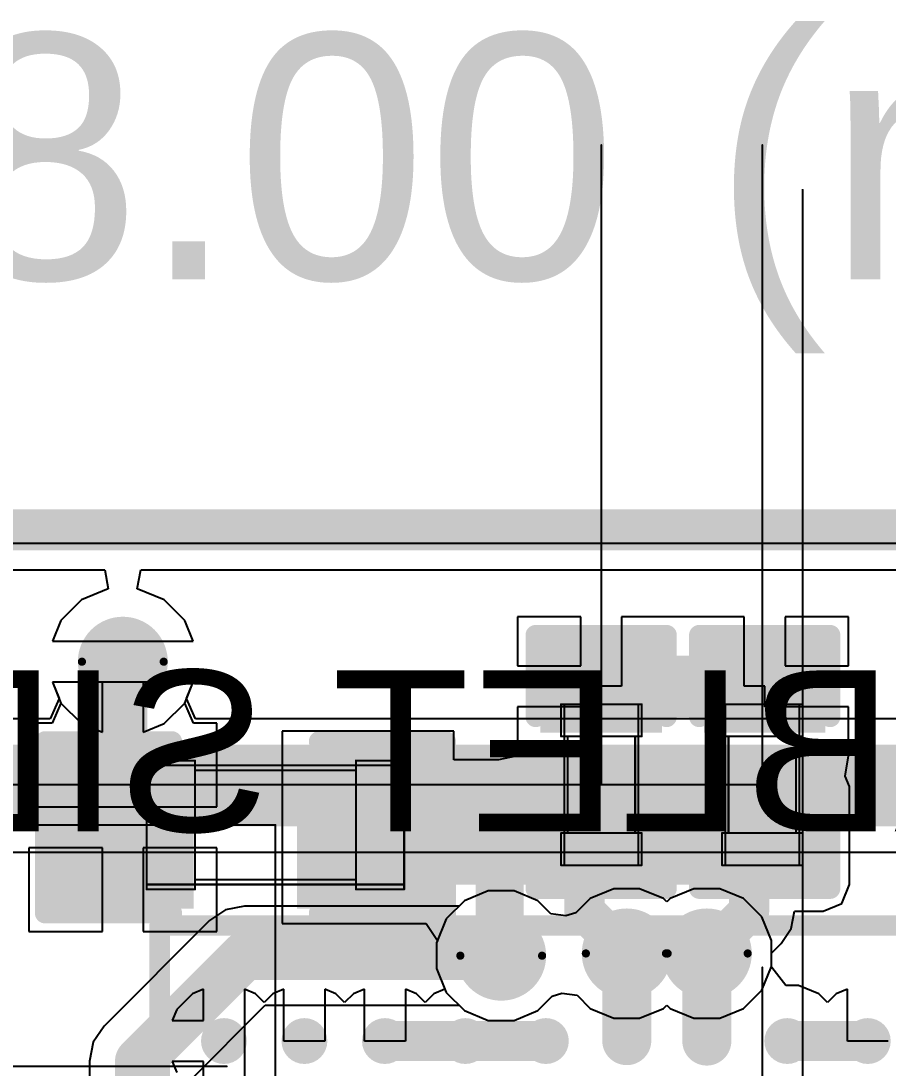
# Model space of a CAD drawing. Header units: inches. Extents: x 0 to 323, y -26 to 38.
# Drawn here: x 14.14 to 19.53, y 8.16 to 14.66 of the extents above; entities that cross this region are included whole.
import ezdxf

# ---------------------------------------------------------------- set-up
doc = ezdxf.new("R2010")
doc.units = ezdxf.units.IN
for name, color, linetype in [('Board Outline', 216, 'Continuous'), ('Bottom Layer', 5, 'Continuous'), ('Bottom Overlay', 54, 'Continuous'), ('Bottom Paste', 16, 'Continuous'), ('Bottom Solder', 6, 'Continuous'), ('Dimension', 6, 'Continuous'), ('Drill Drawing', 1, 'Continuous'), ('GND', 76, 'Continuous'), ('Mechanical 3', 76, 'Continuous'), ('Power', 16, 'Continuous'), ('Top Layer', 1, 'Continuous'), ('Top Overlay', 2, 'Continuous'), ('Top Paste', 8, 'Continuous'), ('Top Solder', 216, 'Continuous'), ('Via Holes', 16, 'Continuous')]:
    doc.layers.add(name, color=color, linetype=linetype)
doc.styles.add('Arial', font='', dxfattribs={"height": 0.2})
doc.styles.get('Arial').set_extended_font_data('Arial')

# ---------------------------------------------------------------- blocks, each defined once
blk = doc.blocks.new('C___0402_14')
at = {"layer": 'Top Layer'}
for points in [[(-0.6985, -0.3175), (-0.6985, 0.3175), (-0.2413, 0.3175), (-0.2413, -0.3175)], [(0.2413, -0.3175), (0.2413, 0.3175), (0.6985, 0.3175), (0.6985, -0.3175)]]:
    blk.add_hatch(color=1, dxfattribs=at).paths.add_polyline_path(points)
at = {"layer": 'Top Paste'}
for points in [[(-0.6985, -0.3175), (-0.6985, 0.3175), (-0.2413, 0.3175), (-0.2413, -0.3175)], [(0.2413, -0.3175), (0.2413, 0.3175), (0.6985, 0.3175), (0.6985, -0.3175)]]:
    blk.add_hatch(color=8, dxfattribs=at).paths.add_polyline_path(points)
at = {"layer": 'Top Solder'}
for points in [[(-0.7585, -0.3775), (-0.7585, 0.3775), (-0.1813, 0.3775), (-0.1813, -0.3775)], [(0.1813, -0.3775), (0.1813, 0.3775), (0.7585, 0.3775), (0.7585, -0.3775)]]:
    blk.add_hatch(color=216, dxfattribs=at).paths.add_polyline_path(points)
at = {"layer": 'Top Overlay', "const_width": 0.127}
for points in [[(-0.7874, 0.4064), (-0.7874, -0.4064)], [(-0.7874, 0.4064), (-0.2794, 0.4064)], [(0.2794, 0.4064), (0.7874, 0.4064)], [(0.7874, 0.4064), (0.7874, -0.4064)], [(-0.7874, -0.4064), (-0.2794, -0.4064)], [(0.2794, -0.4064), (0.7874, -0.4064)]]:
    blk.add_lwpolyline(points, dxfattribs=at)
at = {"layer": 'Top Overlay', "const_width": 0.0635}
for points in [[(-0.8191, 0.4064, 1), (-0.7556, 0.4064, 1)], [(-0.8191, 0.4064, 1), (-0.7556, 0.4064, 1)], [(-0.3111, 0.4064, 1), (-0.2477, 0.4064, 1)], [(0.2477, 0.4064, 1), (0.3111, 0.4064, 1)], [(0.7556, 0.4064, 1), (0.8191, 0.4064, 1)], [(0.7556, 0.4064, 1), (0.8191, 0.4064, 1)], [(-0.8191, -0.4064, 1), (-0.7556, -0.4064, 1)], [(-0.8191, -0.4064, 1), (-0.7556, -0.4064, 1)], [(-0.3111, -0.4064, 1), (-0.2477, -0.4064, 1)], [(0.2477, -0.4064, 1), (0.3111, -0.4064, 1)], [(0.7556, -0.4064, 1), (0.8191, -0.4064, 1)], [(0.7556, -0.4064, 1), (0.8191, -0.4064, 1)]]:
    blk.add_lwpolyline(points, format="xyb", close=True, dxfattribs=at)
blk = doc.blocks.new('C___0402_15')
at = {"layer": 'Top Layer'}
for points in [[(-0.6985, -0.3175), (-0.6985, 0.3175), (-0.2413, 0.3175), (-0.2413, -0.3175)], [(0.2413, -0.3175), (0.2413, 0.3175), (0.6985, 0.3175), (0.6985, -0.3175)]]:
    blk.add_hatch(color=1, dxfattribs=at).paths.add_polyline_path(points)
at = {"layer": 'Top Paste'}
for points in [[(-0.6985, -0.3175), (-0.6985, 0.3175), (-0.2413, 0.3175), (-0.2413, -0.3175)], [(0.2413, -0.3175), (0.2413, 0.3175), (0.6985, 0.3175), (0.6985, -0.3175)]]:
    blk.add_hatch(color=8, dxfattribs=at).paths.add_polyline_path(points)
at = {"layer": 'Top Solder'}
for points in [[(-0.7585, -0.3775), (-0.7585, 0.3775), (-0.1813, 0.3775), (-0.1813, -0.3775)], [(0.1813, -0.3775), (0.1813, 0.3775), (0.7585, 0.3775), (0.7585, -0.3775)]]:
    blk.add_hatch(color=216, dxfattribs=at).paths.add_polyline_path(points)
at = {"layer": 'Top Overlay', "const_width": 0.127}
for points in [[(-0.7874, 0.4064), (-0.7874, -0.4064)], [(-0.7874, 0.4064), (-0.2794, 0.4064)], [(0.2794, 0.4064), (0.7874, 0.4064)], [(0.7874, 0.4064), (0.7874, -0.4064)], [(-0.7874, -0.4064), (-0.2794, -0.4064)], [(0.2794, -0.4064), (0.7874, -0.4064)]]:
    blk.add_lwpolyline(points, dxfattribs=at)
at = {"layer": 'Top Overlay', "const_width": 0.0635}
for points in [[(-0.8191, 0.4064, 1), (-0.7556, 0.4064, 1)], [(-0.8191, 0.4064, 1), (-0.7556, 0.4064, 1)], [(-0.3111, 0.4064, 1), (-0.2477, 0.4064, 1)], [(0.2477, 0.4064, 1), (0.3111, 0.4064, 1)], [(0.7556, 0.4064, 1), (0.8191, 0.4064, 1)], [(0.7556, 0.4064, 1), (0.8191, 0.4064, 1)], [(-0.8191, -0.4064, 1), (-0.7556, -0.4064, 1)], [(-0.8191, -0.4064, 1), (-0.7556, -0.4064, 1)], [(-0.3111, -0.4064, 1), (-0.2477, -0.4064, 1)], [(0.2477, -0.4064, 1), (0.3111, -0.4064, 1)], [(0.7556, -0.4064, 1), (0.8191, -0.4064, 1)], [(0.7556, -0.4064, 1), (0.8191, -0.4064, 1)]]:
    blk.add_lwpolyline(points, format="xyb", close=True, dxfattribs=at)
blk = doc.blocks.new('_____2____40_B_23')
at = {"layer": 'Bottom Layer'}
h = blk.add_hatch(color=5, dxfattribs=at)
edge = h.paths.add_edge_path()
edge.add_arc((-1.25, -2), 0.1425, 0, 360)
h = blk.add_hatch(color=5, dxfattribs=at)
edge = h.paths.add_edge_path()
edge.add_arc((-0.75, -2), 0.1425, 0, 360)
h = blk.add_hatch(color=5, dxfattribs=at)
edge = h.paths.add_edge_path()
edge.add_arc((-0.25, -2), 0.1425, 0, 360)
h = blk.add_hatch(color=5, dxfattribs=at)
edge = h.paths.add_edge_path()
edge.add_arc((0.25, -2), 0.1425, 0, 360)
h = blk.add_hatch(color=5, dxfattribs=at)
edge = h.paths.add_edge_path()
edge.add_arc((0.75, -2), 0.1425, 0, 360)
h = blk.add_hatch(color=5, dxfattribs=at)
edge = h.paths.add_edge_path()
edge.add_arc((1.25, -2), 0.1425, 0, 360)
h = blk.add_hatch(color=5, dxfattribs=at)
edge = h.paths.add_edge_path()
edge.add_arc((1.75, -2), 0.1425, 0, 360)
h = blk.add_hatch(color=5, dxfattribs=at)
edge = h.paths.add_edge_path()
edge.add_arc((2.25, -2), 0.1425, 0, 360)
h = blk.add_hatch(color=5, dxfattribs=at)
edge = h.paths.add_edge_path()
edge.add_arc((2.75, -2), 0.1425, 0, 360)
at = {"layer": 'Bottom Paste'}
h = blk.add_hatch(color=16, dxfattribs=at)
edge = h.paths.add_edge_path()
edge.add_arc((-1.25, -2), 0.1425, 0, 360)
h = blk.add_hatch(color=16, dxfattribs=at)
edge = h.paths.add_edge_path()
edge.add_arc((-0.75, -2), 0.1425, 0, 360)
h = blk.add_hatch(color=16, dxfattribs=at)
edge = h.paths.add_edge_path()
edge.add_arc((-0.25, -2), 0.1425, 0, 360)
h = blk.add_hatch(color=16, dxfattribs=at)
edge = h.paths.add_edge_path()
edge.add_arc((0.25, -2), 0.1425, 0, 360)
h = blk.add_hatch(color=16, dxfattribs=at)
edge = h.paths.add_edge_path()
edge.add_arc((0.75, -2), 0.1425, 0, 360)
h = blk.add_hatch(color=16, dxfattribs=at)
edge = h.paths.add_edge_path()
edge.add_arc((1.25, -2), 0.1425, 0, 360)
h = blk.add_hatch(color=16, dxfattribs=at)
edge = h.paths.add_edge_path()
edge.add_arc((1.75, -2), 0.1425, 0, 360)
h = blk.add_hatch(color=16, dxfattribs=at)
edge = h.paths.add_edge_path()
edge.add_arc((2.25, -2), 0.1425, 0, 360)
h = blk.add_hatch(color=16, dxfattribs=at)
edge = h.paths.add_edge_path()
edge.add_arc((2.75, -2), 0.1425, 0, 360)
at = {"layer": 'Bottom Solder'}
h = blk.add_hatch(color=6, dxfattribs=at)
edge = h.paths.add_edge_path()
edge.add_arc((-1.25, -2), 0.1425, 0, 360)
h = blk.add_hatch(color=6, dxfattribs=at)
edge = h.paths.add_edge_path()
edge.add_arc((-0.75, -2), 0.1425, 0, 360)
h = blk.add_hatch(color=6, dxfattribs=at)
edge = h.paths.add_edge_path()
edge.add_arc((-0.25, -2), 0.1425, 0, 360)
h = blk.add_hatch(color=6, dxfattribs=at)
edge = h.paths.add_edge_path()
edge.add_arc((0.25, -2), 0.1425, 0, 360)
h = blk.add_hatch(color=6, dxfattribs=at)
edge = h.paths.add_edge_path()
edge.add_arc((0.75, -2), 0.1425, 0, 360)
h = blk.add_hatch(color=6, dxfattribs=at)
edge = h.paths.add_edge_path()
edge.add_arc((1.25, -2), 0.1425, 0, 360)
h = blk.add_hatch(color=6, dxfattribs=at)
edge = h.paths.add_edge_path()
edge.add_arc((1.75, -2), 0.1425, 0, 360)
h = blk.add_hatch(color=6, dxfattribs=at)
edge = h.paths.add_edge_path()
edge.add_arc((2.25, -2), 0.1425, 0, 360)
h = blk.add_hatch(color=6, dxfattribs=at)
edge = h.paths.add_edge_path()
edge.add_arc((2.75, -2), 0.1425, 0, 360)
at = {"layer": 'Bottom Overlay', "const_width": 0.127}
for points in [[(3.1496, 2.3876), (3.1496, -2.7178)], [(3.1496, -2.7178), (-3.4544, -2.7178)]]:
    blk.add_lwpolyline(points, dxfattribs=at)
at = {"layer": 'Bottom Overlay', "const_width": 0.0635}
blk.add_lwpolyline([(3.1178, -2.7178, 1), (3.1814, -2.7178, 1)], format="xyb", close=True, dxfattribs=at)
blk.add_lwpolyline([(3.1178, -2.7178, 1), (3.1814, -2.7178, 1)], format="xyb", close=True, dxfattribs=at)
blk = doc.blocks.new('C___0603_36')
at = {"layer": 'Top Layer'}
for points in [[(-0.381, 0.4445), (-0.381, -0.4445), (-1.143, -0.4445), (-1.143, 0.4445)], [(1.143, 0.4445), (1.143, -0.4445), (0.381, -0.4445), (0.381, 0.4445)]]:
    blk.add_hatch(color=1, dxfattribs=at).paths.add_polyline_path(points)
at = {"layer": 'Top Paste'}
for points in [[(-0.381, 0.4445), (-0.381, -0.4445), (-1.143, -0.4445), (-1.143, 0.4445)], [(1.143, 0.4445), (1.143, -0.4445), (0.381, -0.4445), (0.381, 0.4445)]]:
    blk.add_hatch(color=8, dxfattribs=at).paths.add_polyline_path(points)
at = {"layer": 'Top Solder'}
for points in [[(-0.321, 0.5045), (-0.321, -0.5045), (-1.203, -0.5045), (-1.203, 0.5045)], [(1.203, 0.5045), (1.203, -0.5045), (0.321, -0.5045), (0.321, 0.5045)]]:
    blk.add_hatch(color=216, dxfattribs=at).paths.add_polyline_path(points)
at = {"layer": 'Top Overlay', "const_width": 0.127}
for points in [[(-0.4572, 0.5334), (-1.2446, 0.5334)], [(-1.2446, 0.5334), (-1.2446, -0.5334)], [(1.2446, 0.5334), (0.4572, 0.5334)], [(1.2446, 0.5334), (1.2446, -0.5334)], [(-0.4572, -0.5334), (-1.2446, -0.5334)], [(1.2446, -0.5334), (0.4572, -0.5334)]]:
    blk.add_lwpolyline(points, dxfattribs=at)
at = {"layer": 'Top Overlay', "const_width": 0.0635}
for points in [[(-1.2764, 0.5334, 1), (-1.2128, 0.5334, 1)], [(-1.2764, 0.5334, 1), (-1.2128, 0.5334, 1)], [(-0.4889, 0.5334, 1), (-0.4254, 0.5334, 1)], [(0.4254, 0.5334, 1), (0.4889, 0.5334, 1)], [(1.2128, 0.5334, 1), (1.2764, 0.5334, 1)], [(1.2128, 0.5334, 1), (1.2764, 0.5334, 1)], [(-1.2764, -0.5334, 1), (-1.2128, -0.5334, 1)], [(-1.2764, -0.5334, 1), (-1.2128, -0.5334, 1)], [(-0.4889, -0.5334, 1), (-0.4254, -0.5334, 1)], [(0.4254, -0.5334, 1), (0.4889, -0.5334, 1)], [(1.2128, -0.5334, 1), (1.2764, -0.5334, 1)], [(1.2128, -0.5334, 1), (1.2764, -0.5334, 1)]]:
    blk.add_lwpolyline(points, format="xyb", close=True, dxfattribs=at)

msp = doc.modelspace()

# ---------------------------------------------------------------- hatches: boundary and pattern name
at = {"layer": 'Bottom Layer'}
h = msp.add_hatch(color=5, dxfattribs=at)
edge = h.paths.add_edge_path()
edge.add_arc((14.7762, 10.6807), 0.25, 0, 360)
h = msp.add_hatch(color=5, dxfattribs=at)
edge = h.paths.add_edge_path()
edge.add_arc((17.907, 8.8686), 0.25, 0, 360)
h = msp.add_hatch(color=5, dxfattribs=at)
edge = h.paths.add_edge_path()
edge.add_arc((18.4044, 8.8686), 0.25, 0, 360)
h = msp.add_hatch(color=5, dxfattribs=at)
edge = h.paths.add_edge_path()
edge.add_arc((17.1269, 8.8547), 0.25, 0, 360)
at = {"layer": 'Bottom Solder'}
h = msp.add_hatch(color=6, dxfattribs=at)
edge = h.paths.add_edge_path()
edge.add_arc((14.7762, 10.6807), 0.15, 0, 360)
h = msp.add_hatch(color=6, dxfattribs=at)
edge = h.paths.add_edge_path()
edge.add_arc((17.1269, 8.8547), 0.15, 0, 360)
h = msp.add_hatch(color=6, dxfattribs=at)
edge = h.paths.add_edge_path()
edge.add_arc((17.907, 8.8686), 0.15, 0, 360)
h = msp.add_hatch(color=6, dxfattribs=at)
edge = h.paths.add_edge_path()
edge.add_arc((18.4044, 8.8686), 0.15, 0, 360)
at = {"layer": 'GND'}
h = msp.add_hatch(color=76, dxfattribs=at)
edge = h.paths.add_edge_path()
edge.add_arc((14.7762, 10.6807), 0.25, 0, 360)
h = msp.add_hatch(color=76, dxfattribs=at)
edge = h.paths.add_edge_path()
edge.add_arc((17.907, 8.8686), 0.25, 0, 360)
h = msp.add_hatch(color=76, dxfattribs=at)
edge = h.paths.add_edge_path()
edge.add_arc((18.4044, 8.8686), 0.25, 0, 360)
h = msp.add_hatch(color=76, dxfattribs=at)
edge = h.paths.add_edge_path()
edge.add_arc((17.1269, 8.8547), 0.25, 0, 360)
at = {"layer": 'Power'}
h = msp.add_hatch(color=16, dxfattribs=at)
edge = h.paths.add_edge_path()
edge.add_arc((14.7762, 10.6807), 0.25, 0, 360)
h = msp.add_hatch(color=16, dxfattribs=at)
edge = h.paths.add_edge_path()
edge.add_arc((17.907, 8.8686), 0.25, 0, 360)
h = msp.add_hatch(color=16, dxfattribs=at)
edge = h.paths.add_edge_path()
edge.add_arc((18.4044, 8.8686), 0.25, 0, 360)
h = msp.add_hatch(color=16, dxfattribs=at)
edge = h.paths.add_edge_path()
edge.add_arc((17.1269, 8.8547), 0.25, 0, 360)
at = {"layer": 'Top Layer'}
h = msp.add_hatch(color=1, dxfattribs=at)
edge = h.paths.add_edge_path()
edge.add_arc((14.7762, 10.6807), 0.25, 0, 360)
msp.add_hatch(color=1, dxfattribs=at).paths.add_polyline_path([(15.9512, 9.2964), (19.1262, 9.2964), (19.1262, 9.906), (15.9512, 9.906)])
h = msp.add_hatch(color=1, dxfattribs=at)
edge = h.paths.add_edge_path()
edge.add_arc((17.907, 8.8686), 0.25, 0, 360)
h = msp.add_hatch(color=1, dxfattribs=at)
edge = h.paths.add_edge_path()
edge.add_arc((18.4044, 8.8686), 0.25, 0, 360)
h = msp.add_hatch(color=1, dxfattribs=at)
edge = h.paths.add_edge_path()
edge.add_arc((17.1269, 8.8547), 0.25, 0, 360)
at = {"layer": 'Top Solder'}
h = msp.add_hatch(color=216, dxfattribs=at)
edge = h.paths.add_edge_path()
edge.add_arc((14.7762, 10.6807), 0.15, 0, 360)
h = msp.add_hatch(color=216, dxfattribs=at)
edge = h.paths.add_edge_path()
edge.add_arc((17.1269, 8.8547), 0.15, 0, 360)
h = msp.add_hatch(color=216, dxfattribs=at)
edge = h.paths.add_edge_path()
edge.add_arc((17.907, 8.8686), 0.15, 0, 360)
h = msp.add_hatch(color=216, dxfattribs=at)
edge = h.paths.add_edge_path()
edge.add_arc((18.4044, 8.8686), 0.15, 0, 360)
at = {"layer": 'Via Holes'}
h = msp.add_hatch(color=7, dxfattribs=at)
edge = h.paths.add_edge_path()
edge.add_arc((14.7762, 10.6807), 0.15, 0, 360)
h = msp.add_hatch(color=7, dxfattribs=at)
edge = h.paths.add_edge_path()
edge.add_arc((17.1269, 8.8547), 0.15, 0, 360)
h = msp.add_hatch(color=7, dxfattribs=at)
edge = h.paths.add_edge_path()
edge.add_arc((17.907, 8.8686), 0.15, 0, 360)
h = msp.add_hatch(color=7, dxfattribs=at)
edge = h.paths.add_edge_path()
edge.add_arc((18.4044, 8.8686), 0.15, 0, 360)

# ---------------------------------------------------------------- linework, layer by layer
at = {"layer": 'Board Outline', "const_width": 0.254}
msp.add_lwpolyline([(0, 11.5), (38, 11.5)], dxfattribs=at)
at = {"layer": 'Bottom Layer'}
for p, q in [((5.7742, 11.2522), (14.665, 11.2522)), ((14.665, 11.2522), (14.686, 11.1339)), ((14.8663, 11.1339), (14.8874, 11.2522)), ((14.8874, 11.2522), (37.7698, 11.2522)), ((14.686, 11.1339), (14.5195, 11.0649)), ((15.0329, 11.0649), (14.8663, 11.1339)), ((14.5195, 11.0649), (14.392, 10.9374)), ((15.1604, 10.9374), (15.0329, 11.0649)), ((14.392, 10.9374), (14.3383, 10.8077)), ((15.2141, 10.8077), (15.1604, 10.9374)), ((14.3383, 10.8077), (15.2141, 10.8077)), ((14.6492, 10.5537), (14.3383, 10.5537)), ((14.3383, 10.5537), (14.392, 10.424)), ((14.6492, 10.2428), (14.6492, 10.5537)), ((15.2141, 10.5537), (14.9032, 10.5537)), ((14.9032, 10.5537), (14.9032, 10.2428)), ((15.1604, 10.424), (15.2141, 10.5537)), ((14.392, 10.424), (14.5195, 10.2965)), ((15.0329, 10.2965), (15.1604, 10.424)), ((14.5195, 10.2965), (14.6492, 10.2428)), ((14.9032, 10.2428), (15.0329, 10.2965)), ((17.0468, 9.2571), (16.8989, 9.1959)), ((17.2069, 9.2571), (17.0468, 9.2571)), ((17.3548, 9.1959), (17.2069, 9.2571)), ((17.8269, 9.271), (17.679, 9.2098)), ((17.987, 9.271), (17.8269, 9.271)), ((18.1349, 9.2098), (17.987, 9.271)), ((18.3243, 9.271), (18.1764, 9.2098)), ((18.4844, 9.271), (18.3243, 9.271)), ((18.6323, 9.2098), (18.4844, 9.271)), ((16.8989, 9.1959), (16.7857, 9.0827)), ((17.4359, 9.1148), (17.3548, 9.1959)), ((17.679, 9.2098), (17.5898, 9.1205)), ((18.1557, 9.189), (18.1349, 9.2098)), ((18.1764, 9.2098), (18.1557, 9.189)), ((18.7455, 9.0966), (18.6323, 9.2098)), ((17.5292, 9.1017), (17.4359, 9.1148)), ((17.5898, 9.1205), (17.5292, 9.1017)), ((16.7857, 9.0827), (16.7245, 8.9348)), ((18.8068, 8.9487), (18.7455, 9.0966)), ((16.7245, 8.9348), (16.7245, 8.7747)), ((18.8068, 8.7886), (18.8068, 8.9487)), ((18.8064, 8.7876), (18.8068, 8.7886)), ((18.808, 8.7811), (18.8064, 8.7876)), ((18.8953, 8.6703), (18.808, 8.7811)), ((16.7245, 8.7747), (16.7777, 8.6463)), ((18.9732, 8.6703), (18.8953, 8.6703)), ((19.1002, 8.6177), (18.9732, 8.6703)), ((15.2086, 8.6177), (15.1113, 8.5204)), ((15.2774, 8.6462), (15.2086, 8.6177)), ((15.2774, 8.4516), (15.2774, 8.6462)), ((15.6002, 8.6177), (15.5314, 8.6462)), ((15.5314, 8.6462), (15.5314, 8.3246)), ((15.6544, 8.5635), (15.6002, 8.6177)), ((15.7086, 8.6177), (15.6544, 8.5635)), ((15.7774, 8.6462), (15.7086, 8.6177)), ((15.7774, 8.3246), (15.7774, 8.6462)), ((16.1002, 8.6177), (16.0314, 8.6462)), ((16.0314, 8.6462), (16.0314, 8.3246)), ((16.1544, 8.5635), (16.1002, 8.6177)), ((16.2086, 8.6177), (16.1544, 8.5635)), ((16.2774, 8.6462), (16.2086, 8.6177)), ((16.2774, 8.3246), (16.2774, 8.6462)), ((16.6002, 8.6177), (16.5314, 8.6462)), ((16.5314, 8.6462), (16.5314, 8.3246)), ((16.6544, 8.5635), (16.6002, 8.6177)), ((16.7086, 8.6177), (16.6544, 8.5635)), ((16.7777, 8.6463), (16.7086, 8.6177)), ((19.1544, 8.5635), (19.1002, 8.6177)), ((19.2086, 8.6177), (19.1544, 8.5635)), ((19.2774, 8.6462), (19.2086, 8.6177)), ((19.2774, 8.3246), (19.2774, 8.6462)), ((15.1113, 8.5204), (15.0828, 8.4516)), ((15.0828, 8.4516), (15.2774, 8.4516)), ((15.5314, 8.3246), (15.5314, 7.8745)), ((16.0314, 8.3246), (15.7774, 8.3246)), ((16.5314, 8.3246), (16.2774, 8.3246)), ((19.5314, 8.3246), (19.2774, 8.3246)), ((15.2774, 8.1976), (15.0828, 8.1976)), ((15.0828, 8.1976), (15.1113, 8.1288)), ((15.2774, 8.003), (15.2774, 8.1976))]:
    msp.add_line(p, q, dxfattribs=at)
for points, const_width in [([(17.907, 8.3272), (17.907, 8.8686)], 0.3048), ([(18.4044, 8.3246), (18.4044, 8.8686)], 0.3048), ([(16.4044, 8.3246), (16.9044, 8.3246)], 0.25), ([(16.9044, 8.3246), (17.4044, 8.3246)], 0.25), ([(18.9044, 8.3246), (19.4044, 8.3246)], 0.25)]:
    msp.add_lwpolyline(points, dxfattribs=dict(at, const_width=const_width))
for points, const_width in [([(17.8308, 8.8686, 1), (17.9832, 8.8686, 1)], 0.1524), ([(18.3282, 8.8686, 1), (18.4806, 8.8686, 1)], 0.1524), ([(17.8308, 8.3272, 1), (17.9832, 8.3272, 1)], 0.1524), ([(18.3282, 8.3246, 1), (18.4806, 8.3246, 1)], 0.1524), ([(16.3419, 8.3246, 1), (16.4669, 8.3246, 1)], 0.125), ([(16.8419, 8.3246, 1), (16.9669, 8.3246, 1)], 0.125), ([(16.8419, 8.3246, 1), (16.9669, 8.3246, 1)], 0.125), ([(17.3419, 8.3246, 1), (17.4669, 8.3246, 1)], 0.125), ([(18.8419, 8.3246, 1), (18.9669, 8.3246, 1)], 0.125), ([(19.3419, 8.3246, 1), (19.4669, 8.3246, 1)], 0.125)]:
    msp.add_lwpolyline(points, format="xyb", close=True, dxfattribs=dict(at, const_width=const_width))
at = {"layer": 'Drill Drawing'}
for points, const_width in [([(15.0302, 10.6807, 1), (14.5222, 10.6807, 1)], 0.0508), ([(14.5095, 10.6807, 1), (14.5349, 10.6807, 1)], 0.0254), ([(15.0175, 10.6807, 1), (15.0429, 10.6807, 1)], 0.0254), ([(17.3809, 8.8547, 1), (16.8729, 8.8547, 1)], 0.0508), ([(18.161, 8.8686, 1), (17.653, 8.8686, 1)], 0.0508), ([(18.6584, 8.8686, 1), (18.1504, 8.8686, 1)], 0.0508), ([(16.8602, 8.8547, 1), (16.8856, 8.8547, 1)], 0.0254), ([(17.3682, 8.8547, 1), (17.3936, 8.8547, 1)], 0.0254), ([(17.6403, 8.8686, 1), (17.6657, 8.8686, 1)], 0.0254), ([(18.1377, 8.8686, 1), (18.1631, 8.8686, 1)], 0.0254), ([(18.1483, 8.8686, 1), (18.1737, 8.8686, 1)], 0.0254), ([(18.6457, 8.8686, 1), (18.6711, 8.8686, 1)], 0.0254)]:
    msp.add_lwpolyline(points, format="xyb", close=True, dxfattribs=dict(at, const_width=const_width))
at = {"layer": 'GND'}
for p, q in [((5.7742, 11.2522), (14.665, 11.2522)), ((14.665, 11.2522), (14.686, 11.1339)), ((14.8663, 11.1339), (14.8874, 11.2522)), ((14.8874, 11.2522), (37.7698, 11.2522)), ((14.686, 11.1339), (14.5195, 11.0649)), ((15.0329, 11.0649), (14.8663, 11.1339)), ((14.5195, 11.0649), (14.392, 10.9374)), ((15.1604, 10.9374), (15.0329, 11.0649)), ((14.392, 10.9374), (14.3383, 10.8077)), ((15.2141, 10.8077), (15.1604, 10.9374)), ((14.3383, 10.8077), (15.2141, 10.8077)), ((14.6492, 10.5537), (14.3383, 10.5537)), ((14.3383, 10.5537), (14.392, 10.424)), ((14.6492, 10.2428), (14.6492, 10.5537)), ((15.2141, 10.5537), (14.9032, 10.5537)), ((14.9032, 10.5537), (14.9032, 10.2428)), ((15.1604, 10.424), (15.2141, 10.5537)), ((14.392, 10.424), (14.5195, 10.2965)), ((15.0329, 10.2965), (15.1604, 10.424)), ((14.5195, 10.2965), (14.6492, 10.2428)), ((14.9032, 10.2428), (15.0329, 10.2965)), ((17.0468, 9.2571), (16.8989, 9.1959)), ((17.2069, 9.2571), (17.0468, 9.2571)), ((17.3548, 9.1959), (17.2069, 9.2571)), ((17.8269, 9.271), (17.679, 9.2098)), ((17.987, 9.271), (17.8269, 9.271)), ((18.1349, 9.2098), (17.987, 9.271)), ((18.3243, 9.271), (18.1764, 9.2098)), ((18.4844, 9.271), (18.3243, 9.271)), ((18.6323, 9.2098), (18.4844, 9.271)), ((16.8989, 9.1959), (16.7857, 9.0827)), ((17.4359, 9.1148), (17.3548, 9.1959)), ((17.679, 9.2098), (17.5898, 9.1205)), ((18.1557, 9.189), (18.1349, 9.2098)), ((18.1764, 9.2098), (18.1557, 9.189)), ((18.7455, 9.0966), (18.6323, 9.2098)), ((17.5292, 9.1017), (17.4359, 9.1148)), ((17.5898, 9.1205), (17.5292, 9.1017)), ((16.7857, 9.0827), (16.7245, 8.9348)), ((18.8068, 8.9487), (18.7455, 9.0966)), ((16.7245, 8.9348), (16.7245, 8.7747)), ((18.8068, 8.7886), (18.8068, 8.9487)), ((18.7455, 8.6407), (18.8068, 8.7886)), ((16.7245, 8.7747), (16.7857, 8.6268)), ((16.7857, 8.6268), (16.8989, 8.5136)), ((17.3548, 8.5136), (17.4441, 8.6028)), ((17.4441, 8.6028), (17.5046, 8.6216)), ((17.5046, 8.6216), (17.5979, 8.6086)), ((17.5979, 8.6086), (17.679, 8.5275)), ((18.6323, 8.5275), (18.7455, 8.6407)), ((17.679, 8.5275), (17.8269, 8.4662)), ((17.987, 8.4662), (18.1349, 8.5275)), ((18.1349, 8.5275), (18.1557, 8.5482)), ((18.1557, 8.5482), (18.1764, 8.5275)), ((18.1764, 8.5275), (18.3243, 8.4662)), ((18.4844, 8.4662), (18.6323, 8.5275)), ((16.8989, 8.5136), (17.0468, 8.4523)), ((17.2069, 8.4523), (17.3548, 8.5136)), ((17.8269, 8.4662), (17.987, 8.4662)), ((18.3243, 8.4662), (18.4844, 8.4662)), ((17.0468, 8.4523), (17.2069, 8.4523))]:
    msp.add_line(p, q, dxfattribs=at)
at = {"layer": 'Mechanical 3', "const_width": 0.0127}
for points in [[(17.7492, 9.9168), (17.7492, 13.8892)], [(17.7492, 9.9168), (17.7492, 13.8892)], [(18.7492, 9.9168), (18.7492, 13.8892)], [(18.7492, 9.9168), (18.7492, 13.8892)], [(18.9992, 5.6668), (18.9992, 13.6115)], [(18.9992, 5.6668), (18.9992, 13.6115)], [(1.9992, 11.4168), (35.9992, 11.4168)], [(17.4992, 10.2168), (17.4992, 10.4168)], [(17.4992, 10.4168), (17.5192, 10.4168)], [(17.5192, 10.4168), (17.9792, 10.4168)], [(17.5192, 9.4168), (17.5192, 10.4168)], [(17.9792, 9.4168), (17.9792, 10.4168)], [(17.9792, 10.4168), (17.9992, 10.4168)], [(17.9992, 10.2168), (17.9992, 10.4168)], [(18.4992, 10.4168), (18.5192, 10.4168)], [(18.4992, 10.2168), (18.4992, 10.4168)], [(18.5192, 9.4168), (18.5192, 10.4168)], [(18.5192, 10.4168), (18.9792, 10.4168)], [(18.9792, 10.4168), (18.9992, 10.4168)], [(18.9792, 9.4168), (18.9792, 10.4168)], [(18.9992, 10.2168), (18.9992, 10.4168)], [(17.4992, 10.2168), (17.5192, 10.2168)], [(17.5192, 10.2168), (17.9792, 10.2168)], [(17.5392, 9.6168), (17.5392, 10.2168)], [(17.9592, 9.6168), (17.9592, 10.2168)], [(17.9792, 10.2168), (17.9992, 10.2168)], [(18.4992, 10.2168), (18.5192, 10.2168)], [(18.5192, 10.2168), (18.9792, 10.2168)], [(18.5392, 9.6168), (18.5392, 10.2168)], [(18.9592, 9.6168), (18.9592, 10.2168)], [(18.9792, 10.2168), (18.9992, 10.2168)], [(14.9242, 10.0668), (15.2242, 10.0668)], [(14.9242, 10.0368), (14.9242, 10.0668)], [(14.9242, 10.0368), (16.5242, 10.0368)], [(14.9242, 9.2968), (14.9242, 10.0368)], [(15.2242, 10.0368), (15.2242, 10.0668)], [(15.2242, 9.2968), (15.2242, 10.0368)], [(16.2242, 10.0368), (16.2242, 10.0668)], [(16.2242, 10.0668), (16.5242, 10.0668)], [(16.2242, 9.2968), (16.2242, 10.0368)], [(16.5242, 10.0368), (16.5242, 10.0668)], [(16.5242, 9.2968), (16.5242, 10.0368)], [(15.2242, 10.0068), (16.2242, 10.0068)], [(9.8045, 9.9168), (17.7492, 9.9168)], [(9.8045, 9.9168), (17.7492, 9.9168)], [(10.8045, 9.9168), (18.7492, 9.9168)], [(10.8045, 9.9168), (18.7492, 9.9168)], [(11.7518, 9.6668), (15.7242, 9.6668)], [(11.7518, 9.6668), (15.7242, 9.6668)], [(15.7242, 1.7221), (15.7242, 9.6668)], [(15.7242, 1.7221), (15.7242, 9.6668)], [(17.4992, 9.4168), (17.4992, 9.6168)], [(17.4992, 9.6168), (17.5192, 9.6168)], [(17.5192, 9.6168), (17.9792, 9.6168)], [(17.9792, 9.6168), (17.9992, 9.6168)], [(17.9992, 9.4168), (17.9992, 9.6168)], [(18.4992, 9.4168), (18.4992, 9.6168)], [(18.4992, 9.6168), (18.5192, 9.6168)], [(18.5192, 9.6168), (18.9792, 9.6168)], [(18.9792, 9.6168), (18.9992, 9.6168)], [(18.9992, 9.4168), (18.9992, 9.6168)], [(17.4992, 9.4168), (17.5192, 9.4168)], [(17.5192, 9.4168), (17.9792, 9.4168)], [(17.9792, 9.4168), (17.9992, 9.4168)], [(18.4992, 9.4168), (18.5192, 9.4168)], [(18.5192, 9.4168), (18.9792, 9.4168)], [(18.9792, 9.4168), (18.9992, 9.4168)], [(14.9242, 9.2968), (16.5242, 9.2968)], [(14.9242, 9.2668), (14.9242, 9.2968)], [(15.2242, 9.3268), (16.2242, 9.3268)], [(15.2242, 9.2668), (15.2242, 9.2968)], [(16.2242, 9.2668), (16.2242, 9.2968)], [(16.5242, 9.2668), (16.5242, 9.2968)], [(14.9242, 9.2668), (15.2242, 9.2668)], [(16.2242, 9.2668), (16.5242, 9.2668)], [(18.7492, 0.8368), (18.7492, 8.7815)], [(18.7492, 0.8368), (18.7492, 8.7815)], [(11.4492, 8.1668), (15.4216, 8.1668)], [(11.4492, 8.1668), (15.4216, 8.1668)]]:
    msp.add_lwpolyline(points, dxfattribs=at)
at = {"layer": 'Mechanical 3'}
for points, const_width in [([(17.746, 13.8892, 1), (17.7524, 13.8892, 1)], 0.00635), ([(17.746, 13.8892, 1), (17.7524, 13.8892, 1)], 0.00635), ([(18.746, 13.8892, 1), (18.7524, 13.8892, 1)], 0.00635), ([(18.746, 13.8892, 1), (18.7524, 13.8892, 1)], 0.00635), ([(18.996, 13.6115, 1), (19.0024, 13.6115, 1)], 0.00635), ([(18.996, 13.6115, 1), (19.0024, 13.6115, 1)], 0.00635), ([(17.496, 10.4168, 1), (17.5024, 10.4168, 1)], 0.00635), ([(17.496, 10.4168, 1), (17.5024, 10.4168, 1)], 0.00635), ([(17.516, 10.4168, 1), (17.5224, 10.4168, 1)], 0.00635), ([(17.516, 10.4168, 1), (17.5224, 10.4168, 1)], 0.00635), ([(17.516, 10.4168, 1), (17.5224, 10.4168, 1)], 0.00635), ([(17.976, 10.4168, 1), (17.9824, 10.4168, 1)], 0.00635), ([(17.976, 10.4168, 1), (17.9824, 10.4168, 1)], 0.00635), ([(17.976, 10.4168, 1), (17.9824, 10.4168, 1)], 0.00635), ([(17.996, 10.4168, 1), (18.0024, 10.4168, 1)], 0.00635), ([(17.996, 10.4168, 1), (18.0024, 10.4168, 1)], 0.00635), ([(18.496, 10.4168, 1), (18.5024, 10.4168, 1)], 0.00635), ([(18.496, 10.4168, 1), (18.5024, 10.4168, 1)], 0.00635), ([(18.516, 10.4168, 1), (18.5224, 10.4168, 1)], 0.00635), ([(18.516, 10.4168, 1), (18.5224, 10.4168, 1)], 0.00635), ([(18.516, 10.4168, 1), (18.5224, 10.4168, 1)], 0.00635), ([(18.976, 10.4168, 1), (18.9824, 10.4168, 1)], 0.00635), ([(18.976, 10.4168, 1), (18.9824, 10.4168, 1)], 0.00635), ([(18.976, 10.4168, 1), (18.9824, 10.4168, 1)], 0.00635), ([(18.996, 10.4168, 1), (19.0024, 10.4168, 1)], 0.00635), ([(18.996, 10.4168, 1), (19.0024, 10.4168, 1)], 0.00635), ([(17.496, 10.2168, 1), (17.5024, 10.2168, 1)], 0.00635), ([(17.496, 10.2168, 1), (17.5024, 10.2168, 1)], 0.00635), ([(17.516, 10.2168, 1), (17.5224, 10.2168, 1)], 0.00635), ([(17.516, 10.2168, 1), (17.5224, 10.2168, 1)], 0.00635), ([(17.536, 10.2168, 1), (17.5424, 10.2168, 1)], 0.00635), ([(17.956, 10.2168, 1), (17.9624, 10.2168, 1)], 0.00635), ([(17.976, 10.2168, 1), (17.9824, 10.2168, 1)], 0.00635), ([(17.976, 10.2168, 1), (17.9824, 10.2168, 1)], 0.00635), ([(17.996, 10.2168, 1), (18.0024, 10.2168, 1)], 0.00635), ([(17.996, 10.2168, 1), (18.0024, 10.2168, 1)], 0.00635), ([(18.496, 10.2168, 1), (18.5024, 10.2168, 1)], 0.00635), ([(18.496, 10.2168, 1), (18.5024, 10.2168, 1)], 0.00635), ([(18.516, 10.2168, 1), (18.5224, 10.2168, 1)], 0.00635), ([(18.516, 10.2168, 1), (18.5224, 10.2168, 1)], 0.00635), ([(18.536, 10.2168, 1), (18.5424, 10.2168, 1)], 0.00635), ([(18.956, 10.2168, 1), (18.9624, 10.2168, 1)], 0.00635), ([(18.976, 10.2168, 1), (18.9824, 10.2168, 1)], 0.00635), ([(18.976, 10.2168, 1), (18.9824, 10.2168, 1)], 0.00635), ([(18.996, 10.2168, 1), (19.0024, 10.2168, 1)], 0.00635), ([(18.996, 10.2168, 1), (19.0024, 10.2168, 1)], 0.00635), ([(14.921, 10.0668, 1), (14.9274, 10.0668, 1)], 0.00635), ([(14.921, 10.0668, 1), (14.9274, 10.0668, 1)], 0.00635), ([(14.921, 10.0368, 1), (14.9274, 10.0368, 1)], 0.00635), ([(14.921, 10.0368, 1), (14.9274, 10.0368, 1)], 0.00635), ([(14.921, 10.0368, 1), (14.9274, 10.0368, 1)], 0.00635), ([(15.221, 10.0668, 1), (15.2274, 10.0668, 1)], 0.00635), ([(15.221, 10.0668, 1), (15.2274, 10.0668, 1)], 0.00635), ([(15.221, 10.0368, 1), (15.2274, 10.0368, 1)], 0.00635), ([(15.221, 10.0368, 1), (15.2274, 10.0368, 1)], 0.00635), ([(16.221, 10.0668, 1), (16.2274, 10.0668, 1)], 0.00635), ([(16.221, 10.0668, 1), (16.2274, 10.0668, 1)], 0.00635), ([(16.221, 10.0368, 1), (16.2274, 10.0368, 1)], 0.00635), ([(16.221, 10.0368, 1), (16.2274, 10.0368, 1)], 0.00635), ([(16.521, 10.0668, 1), (16.5274, 10.0668, 1)], 0.00635), ([(16.521, 10.0668, 1), (16.5274, 10.0668, 1)], 0.00635), ([(16.521, 10.0368, 1), (16.5274, 10.0368, 1)], 0.00635), ([(16.521, 10.0368, 1), (16.5274, 10.0368, 1)], 0.00635), ([(16.521, 10.0368, 1), (16.5274, 10.0368, 1)], 0.00635), ([(15.221, 10.0068, 1), (15.2274, 10.0068, 1)], 0.00635), ([(16.221, 10.0068, 1), (16.2274, 10.0068, 1)], 0.00635), ([(17.746, 9.9168, 1), (17.7524, 9.9168, 1)], 0.00635), ([(17.746, 9.9168, 1), (17.7524, 9.9168, 1)], 0.00635), ([(17.746, 9.9168, 1), (17.7524, 9.9168, 1)], 0.00635), ([(17.746, 9.9168, 1), (17.7524, 9.9168, 1)], 0.00635), ([(17.7524, 9.9168, 1), (17.746, 9.9168, 1)], 0.00635), ([(17.7524, 9.9168, 1), (17.746, 9.9168, 1)], 0.00635), ([(17.7444, 9.9168, 1), (17.7476, 9.9168, 1)], 0.00317), ([(17.7444, 9.9168, 1), (17.7476, 9.9168, 1)], 0.00317), ([(17.7508, 9.9168, 1), (17.754, 9.9168, 1)], 0.00317), ([(17.7508, 9.9168, 1), (17.754, 9.9168, 1)], 0.00317), ([(18.746, 9.9168, 1), (18.7524, 9.9168, 1)], 0.00635), ([(18.746, 9.9168, 1), (18.7524, 9.9168, 1)], 0.00635), ([(18.746, 9.9168, 1), (18.7524, 9.9168, 1)], 0.00635), ([(18.746, 9.9168, 1), (18.7524, 9.9168, 1)], 0.00635), ([(18.7524, 9.9168, 1), (18.746, 9.9168, 1)], 0.00635), ([(18.7524, 9.9168, 1), (18.746, 9.9168, 1)], 0.00635), ([(18.7444, 9.9168, 1), (18.7476, 9.9168, 1)], 0.00317), ([(18.7444, 9.9168, 1), (18.7476, 9.9168, 1)], 0.00317), ([(18.7508, 9.9168, 1), (18.754, 9.9168, 1)], 0.00317), ([(18.7508, 9.9168, 1), (18.754, 9.9168, 1)], 0.00317), ([(15.721, 9.6668, 1), (15.7274, 9.6668, 1)], 0.00635), ([(15.721, 9.6668, 1), (15.7274, 9.6668, 1)], 0.00635), ([(15.721, 9.6668, 1), (15.7274, 9.6668, 1)], 0.00635), ([(15.721, 9.6668, 1), (15.7274, 9.6668, 1)], 0.00635), ([(15.7274, 9.6668, 1), (15.721, 9.6668, 1)], 0.00635), ([(15.7274, 9.6668, 1), (15.721, 9.6668, 1)], 0.00635), ([(15.7194, 9.6668, 1), (15.7226, 9.6668, 1)], 0.00317), ([(15.7194, 9.6668, 1), (15.7226, 9.6668, 1)], 0.00317), ([(15.7258, 9.6668, 1), (15.729, 9.6668, 1)], 0.00317), ([(15.7258, 9.6668, 1), (15.729, 9.6668, 1)], 0.00317), ([(17.496, 9.6168, 1), (17.5024, 9.6168, 1)], 0.00635), ([(17.496, 9.6168, 1), (17.5024, 9.6168, 1)], 0.00635), ([(17.516, 9.6168, 1), (17.5224, 9.6168, 1)], 0.00635), ([(17.516, 9.6168, 1), (17.5224, 9.6168, 1)], 0.00635), ([(17.536, 9.6168, 1), (17.5424, 9.6168, 1)], 0.00635), ([(17.956, 9.6168, 1), (17.9624, 9.6168, 1)], 0.00635), ([(17.976, 9.6168, 1), (17.9824, 9.6168, 1)], 0.00635), ([(17.976, 9.6168, 1), (17.9824, 9.6168, 1)], 0.00635), ([(17.996, 9.6168, 1), (18.0024, 9.6168, 1)], 0.00635), ([(17.996, 9.6168, 1), (18.0024, 9.6168, 1)], 0.00635), ([(18.496, 9.6168, 1), (18.5024, 9.6168, 1)], 0.00635), ([(18.496, 9.6168, 1), (18.5024, 9.6168, 1)], 0.00635), ([(18.516, 9.6168, 1), (18.5224, 9.6168, 1)], 0.00635), ([(18.516, 9.6168, 1), (18.5224, 9.6168, 1)], 0.00635), ([(18.536, 9.6168, 1), (18.5424, 9.6168, 1)], 0.00635), ([(18.956, 9.6168, 1), (18.9624, 9.6168, 1)], 0.00635), ([(18.976, 9.6168, 1), (18.9824, 9.6168, 1)], 0.00635), ([(18.976, 9.6168, 1), (18.9824, 9.6168, 1)], 0.00635), ([(18.996, 9.6168, 1), (19.0024, 9.6168, 1)], 0.00635), ([(18.996, 9.6168, 1), (19.0024, 9.6168, 1)], 0.00635), ([(17.496, 9.4168, 1), (17.5024, 9.4168, 1)], 0.00635), ([(17.496, 9.4168, 1), (17.5024, 9.4168, 1)], 0.00635), ([(17.516, 9.4168, 1), (17.5224, 9.4168, 1)], 0.00635), ([(17.516, 9.4168, 1), (17.5224, 9.4168, 1)], 0.00635), ([(17.516, 9.4168, 1), (17.5224, 9.4168, 1)], 0.00635), ([(17.976, 9.4168, 1), (17.9824, 9.4168, 1)], 0.00635), ([(17.976, 9.4168, 1), (17.9824, 9.4168, 1)], 0.00635), ([(17.976, 9.4168, 1), (17.9824, 9.4168, 1)], 0.00635), ([(17.996, 9.4168, 1), (18.0024, 9.4168, 1)], 0.00635), ([(17.996, 9.4168, 1), (18.0024, 9.4168, 1)], 0.00635), ([(18.496, 9.4168, 1), (18.5024, 9.4168, 1)], 0.00635), ([(18.496, 9.4168, 1), (18.5024, 9.4168, 1)], 0.00635), ([(18.516, 9.4168, 1), (18.5224, 9.4168, 1)], 0.00635), ([(18.516, 9.4168, 1), (18.5224, 9.4168, 1)], 0.00635), ([(18.516, 9.4168, 1), (18.5224, 9.4168, 1)], 0.00635), ([(18.976, 9.4168, 1), (18.9824, 9.4168, 1)], 0.00635), ([(18.976, 9.4168, 1), (18.9824, 9.4168, 1)], 0.00635), ([(18.976, 9.4168, 1), (18.9824, 9.4168, 1)], 0.00635), ([(18.996, 9.4168, 1), (19.0024, 9.4168, 1)], 0.00635), ([(18.996, 9.4168, 1), (19.0024, 9.4168, 1)], 0.00635), ([(14.921, 9.2968, 1), (14.9274, 9.2968, 1)], 0.00635), ([(14.921, 9.2968, 1), (14.9274, 9.2968, 1)], 0.00635), ([(14.921, 9.2968, 1), (14.9274, 9.2968, 1)], 0.00635), ([(15.221, 9.3268, 1), (15.2274, 9.3268, 1)], 0.00635), ([(15.221, 9.2968, 1), (15.2274, 9.2968, 1)], 0.00635), ([(15.221, 9.2968, 1), (15.2274, 9.2968, 1)], 0.00635), ([(16.221, 9.3268, 1), (16.2274, 9.3268, 1)], 0.00635), ([(16.221, 9.2968, 1), (16.2274, 9.2968, 1)], 0.00635), ([(16.221, 9.2968, 1), (16.2274, 9.2968, 1)], 0.00635), ([(16.521, 9.2968, 1), (16.5274, 9.2968, 1)], 0.00635), ([(16.521, 9.2968, 1), (16.5274, 9.2968, 1)], 0.00635), ([(16.521, 9.2968, 1), (16.5274, 9.2968, 1)], 0.00635), ([(14.921, 9.2668, 1), (14.9274, 9.2668, 1)], 0.00635), ([(14.921, 9.2668, 1), (14.9274, 9.2668, 1)], 0.00635), ([(15.221, 9.2668, 1), (15.2274, 9.2668, 1)], 0.00635), ([(15.221, 9.2668, 1), (15.2274, 9.2668, 1)], 0.00635), ([(16.221, 9.2668, 1), (16.2274, 9.2668, 1)], 0.00635), ([(16.221, 9.2668, 1), (16.2274, 9.2668, 1)], 0.00635), ([(16.521, 9.2668, 1), (16.5274, 9.2668, 1)], 0.00635), ([(16.521, 9.2668, 1), (16.5274, 9.2668, 1)], 0.00635), ([(18.746, 8.7815, 1), (18.7524, 8.7815, 1)], 0.00635), ([(18.746, 8.7815, 1), (18.7524, 8.7815, 1)], 0.00635), ([(15.4184, 8.1668, 1), (15.4247, 8.1668, 1)], 0.00635), ([(15.4184, 8.1668, 1), (15.4247, 8.1668, 1)], 0.00635)]:
    msp.add_lwpolyline(points, format="xyb", close=True, dxfattribs=dict(at, const_width=const_width))
at = {"layer": 'Power'}
for p, q in [((5.7742, 11.2522), (14.665, 11.2522)), ((14.665, 11.2522), (14.686, 11.1339)), ((14.8663, 11.1339), (14.8874, 11.2522)), ((14.8874, 11.2522), (37.7698, 11.2522)), ((14.686, 11.1339), (14.5195, 11.0649)), ((15.0329, 11.0649), (14.8663, 11.1339)), ((14.5195, 11.0649), (14.392, 10.9374)), ((15.1604, 10.9374), (15.0329, 11.0649)), ((14.392, 10.9374), (14.3383, 10.8077)), ((15.2141, 10.8077), (15.1604, 10.9374)), ((14.3383, 10.8077), (15.2141, 10.8077)), ((15.2141, 10.5537), (14.3383, 10.5537)), ((14.3383, 10.5537), (14.38, 10.453)), ((15.1724, 10.453), (15.2141, 10.5537)), ((14.38, 10.453), (14.3241, 10.326)), ((15.2283, 10.326), (15.1724, 10.453)), ((14.3241, 10.326), (12.7066, 10.326)), ((27.5788, 10.326), (15.2283, 10.326)), ((12.8782, 9.4972), (27.4072, 9.4972)), ((17.0468, 9.2571), (16.8989, 9.1959)), ((17.2069, 9.2571), (17.0468, 9.2571)), ((17.3548, 9.1959), (17.2069, 9.2571)), ((17.8269, 9.271), (17.679, 9.2098)), ((17.987, 9.271), (17.8269, 9.271)), ((18.1349, 9.2098), (17.987, 9.271)), ((18.3243, 9.271), (18.1764, 9.2098)), ((18.4844, 9.271), (18.3243, 9.271)), ((18.6323, 9.2098), (18.4844, 9.271)), ((16.8989, 9.1959), (16.8661, 9.163)), ((17.4359, 9.1148), (17.3548, 9.1959)), ((17.679, 9.2098), (17.5898, 9.1205)), ((18.1557, 9.189), (18.1349, 9.2098)), ((18.1764, 9.2098), (18.1557, 9.189)), ((18.7455, 9.0966), (18.6323, 9.2098)), ((15.4151, 9.1396), (15.3151, 9.0727)), ((15.5331, 9.163), (15.4151, 9.1396)), ((16.8661, 9.163), (15.5331, 9.163)), ((17.5292, 9.1017), (17.4359, 9.1148)), ((17.5898, 9.1205), (17.5292, 9.1017)), ((15.3151, 9.0727), (14.6598, 8.4174)), ((15.3151, 9.0727), (15.3151, 9.0727)), ((18.8068, 8.9487), (18.7455, 9.0966)), ((18.8068, 8.7886), (18.8068, 8.9487)), ((18.7455, 8.6407), (18.8068, 8.7886)), ((17.3548, 8.5136), (17.4441, 8.6028)), ((17.4441, 8.6028), (17.5046, 8.6216)), ((17.5046, 8.6216), (17.5979, 8.6086)), ((17.5979, 8.6086), (17.679, 8.5275)), ((18.6323, 8.5275), (18.7455, 8.6407)), ((15.1861, 8.0717), (15.6608, 8.5464)), ((15.6608, 8.5464), (16.8661, 8.5464)), ((16.8661, 8.5464), (16.8989, 8.5136)), ((17.679, 8.5275), (17.8269, 8.4662)), ((17.987, 8.4662), (18.1349, 8.5275)), ((18.1349, 8.5275), (18.1557, 8.5482)), ((18.1557, 8.5482), (18.1764, 8.5275)), ((18.1764, 8.5275), (18.3243, 8.4662)), ((18.4844, 8.4662), (18.6323, 8.5275)), ((16.8989, 8.5136), (17.0468, 8.4523)), ((17.2069, 8.4523), (17.3548, 8.5136)), ((17.8269, 8.4662), (17.987, 8.4662)), ((18.3243, 8.4662), (18.4844, 8.4662)), ((14.6598, 8.4174), (14.5929, 8.3174)), ((17.0468, 8.4523), (17.2069, 8.4523)), ((14.5929, 8.3174), (14.5695, 8.1994)), ((14.5695, 8.1994), (14.5695, 8.1994)), ((14.5695, 8.1994), (14.5695, 7.3019))]:
    msp.add_line(p, q, dxfattribs=at)
for points, const_width in [([(12.7066, 9.9116), (27.5788, 9.9116)], 0.508), ([(14.8778, 8.1994), (15.5331, 8.8547)], 0.3), ([(15.5331, 8.8547), (17.1269, 8.8547)], 0.3), ([(14.8778, 3.8862), (14.8778, 8.1994)], 0.3)]:
    msp.add_lwpolyline(points, dxfattribs=dict(at, const_width=const_width))
at = {"layer": 'Power', "const_width": 0.15}
for points in [[(15.4581, 8.8547, 1), (15.6081, 8.8547, 1)], [(15.4581, 8.8547, 1), (15.6081, 8.8547, 1)], [(17.0519, 8.8547, 1), (17.2019, 8.8547, 1)], [(14.8028, 8.1994, 1), (14.9528, 8.1994, 1)], [(14.8028, 8.1994, 1), (14.9528, 8.1994, 1)]]:
    msp.add_lwpolyline(points, format="xyb", close=True, dxfattribs=at)
at = {"layer": 'Top Layer'}
for p, q in [((5.7742, 11.2522), (14.665, 11.2522)), ((14.665, 11.2522), (14.686, 11.1339)), ((14.8663, 11.1339), (14.8874, 11.2522)), ((14.8874, 11.2522), (25.5202, 11.2522)), ((14.686, 11.1339), (14.5195, 11.0649)), ((15.0329, 11.0649), (14.8663, 11.1339)), ((14.5195, 11.0649), (14.392, 10.9374)), ((15.1604, 10.9374), (15.0329, 11.0649)), ((14.392, 10.9374), (14.3383, 10.8077)), ((15.2141, 10.8077), (15.1604, 10.9374)), ((17.621, 10.9601), (17.2273, 10.9601)), ((17.2273, 10.9601), (17.2273, 10.6553)), ((17.621, 10.6553), (17.621, 10.9601)), ((18.637, 10.9601), (17.875, 10.9601)), ((17.875, 10.9601), (17.875, 10.5283)), ((18.637, 10.5283), (18.637, 10.9601)), ((19.2847, 10.9601), (18.891, 10.9601)), ((18.891, 10.9601), (18.891, 10.6553)), ((19.2847, 10.6553), (19.2847, 10.9601)), ((14.3383, 10.8077), (15.2141, 10.8077)), ((17.2273, 10.6553), (17.621, 10.6553)), ((18.891, 10.6553), (19.2847, 10.6553)), ((15.2141, 10.5537), (14.3383, 10.5537)), ((14.3383, 10.5537), (14.392, 10.424)), ((15.1604, 10.424), (15.2141, 10.5537)), ((17.875, 10.5283), (17.748, 10.5283)), ((17.748, 10.5283), (17.748, 10.4013)), ((18.764, 10.5283), (18.637, 10.5283)), ((18.764, 10.4013), (18.764, 10.5283)), ((14.392, 10.424), (14.3367, 10.2997)), ((15.2157, 10.2997), (15.1604, 10.424)), ((17.748, 10.4013), (17.2273, 10.4013)), ((17.2273, 10.4013), (17.2273, 10.0965)), ((19.2847, 10.4013), (18.764, 10.4013)), ((19.2847, 10.1428), (19.2847, 10.4013)), ((14.3367, 10.2997), (14.192, 10.2997)), ((14.192, 10.2997), (14.192, 9.779)), ((15.3604, 10.2997), (15.2157, 10.2997)), ((15.3604, 9.779), (15.3604, 10.2997)), ((16.8336, 10.2489), (15.7668, 10.2489)), ((15.7668, 10.2489), (15.7668, 9.0551)), ((16.8336, 10.071), (16.8336, 10.2489)), ((17.2273, 10.0965), (17.1109, 10.071)), ((19.2649, 9.9695), (19.2847, 10.0965)), ((19.2847, 10.0965), (19.2847, 10.1428)), ((17.1109, 10.071), (16.8336, 10.071)), ((19.2912, 9.906), (19.2649, 9.9695)), ((19.2912, 9.2964), (19.2912, 9.906)), ((14.192, 9.779), (14.7762, 9.779)), ((14.7762, 9.779), (15.3604, 9.779)), ((14.6492, 9.525), (14.192, 9.525)), ((14.192, 9.525), (14.192, 9.0043)), ((14.6492, 9.0043), (14.6492, 9.525)), ((15.3604, 9.525), (14.9032, 9.525)), ((14.9032, 9.525), (14.9032, 9.0043)), ((15.3604, 9.0043), (15.3604, 9.525)), ((19.2428, 9.1798), (19.2912, 9.2964)), ((19.1262, 9.1314), (19.2428, 9.1798)), ((18.9284, 9.0231), (18.95, 9.1314)), ((18.95, 9.1314), (18.95, 9.1314)), ((18.95, 9.1314), (19.1262, 9.1314)), ((15.7668, 9.0551), (16.66, 9.0551)), ((16.66, 9.0551), (16.7306, 8.9495)), ((14.192, 9.0043), (14.6492, 9.0043)), ((14.9032, 9.0043), (15.3604, 9.0043)), ((18.8671, 8.9314), (18.9284, 9.0231)), ((16.7306, 8.9495), (16.7245, 8.9348)), ((16.7245, 8.9348), (16.7245, 8.7747)), ((18.8068, 8.871), (18.8671, 8.9314)), ((18.8068, 8.7886), (18.8068, 8.871)), ((18.7455, 8.6407), (18.8068, 8.7886)), ((16.7245, 8.7747), (16.7857, 8.6268)), ((16.7857, 8.6268), (16.8989, 8.5136)), ((17.3548, 8.5136), (17.4441, 8.6028)), ((17.4441, 8.6028), (17.5046, 8.6216)), ((17.5046, 8.6216), (17.5979, 8.6086)), ((17.5979, 8.6086), (17.679, 8.5275)), ((18.6323, 8.5275), (18.7455, 8.6407)), ((17.679, 8.5275), (17.8269, 8.4662)), ((17.987, 8.4662), (18.1349, 8.5275)), ((18.1349, 8.5275), (18.1557, 8.5482)), ((18.1557, 8.5482), (18.1764, 8.5275)), ((18.1764, 8.5275), (18.3243, 8.4662)), ((18.4844, 8.4662), (18.6323, 8.5275)), ((16.8989, 8.5136), (17.0468, 8.4523)), ((17.2069, 8.4523), (17.3548, 8.5136)), ((17.8269, 8.4662), (17.987, 8.4662)), ((18.3243, 8.4662), (18.4844, 8.4662)), ((17.0468, 8.4523), (17.2069, 8.4523))]:
    msp.add_line(p, q, dxfattribs=at)
for points, const_width in [([(14.7762, 9.652), (14.7762, 10.6807)], 0.3048), ([(17.748, 10.5283), (18.764, 10.5283)], 0.381), ([(16.3002, 9.652), (16.3637, 9.5885)], 0.4), ([(16.3637, 9.5885), (17.0114, 9.5885)], 0.4), ([(17.0114, 9.5885), (17.6591, 9.5885)], 0.4), ([(17.6591, 9.5885), (17.748, 9.5885)], 0.4), ([(17.6442, 9.5737), (17.6591, 9.5885)], 0.25), ([(17.6442, 9.1314), (17.6442, 9.5737)], 0.25), ([(18.6671, 9.4917), (18.762, 9.5865)], 0.25), ([(18.762, 9.5865), (18.764, 9.5885)], 0.3048), ([(17.1173, 8.8643), (17.1173, 9.4826)], 0.3), ([(18.6671, 9.1314), (18.6671, 9.4917)], 0.25), ([(17.6442, 9.1314), (17.8792, 8.8964)], 0.25), ([(18.4044, 8.8686), (18.6671, 9.1314)], 0.25), ([(17.1173, 8.8643), (17.1269, 8.8547)], 0.4), ([(17.8792, 8.8964), (17.907, 8.8686)], 0.3048)]:
    msp.add_lwpolyline(points, dxfattribs=dict(at, const_width=const_width))
for points, const_width in [([(14.7, 10.6807, 1), (14.8524, 10.6807, 1)], 0.1524), ([(17.6527, 10.5283, 1), (17.8432, 10.5283, 1)], 0.1905), ([(18.6687, 10.5283, 1), (18.8592, 10.5283, 1)], 0.1905), ([(16.2002, 9.652, 1), (16.4002, 9.652, 1)], 0.2), ([(14.7, 9.652, 1), (14.8524, 9.652, 1)], 0.1524), ([(16.2637, 9.5885, 1), (16.4637, 9.5885, 1)], 0.2), ([(16.2637, 9.5885, 1), (16.4637, 9.5885, 1)], 0.2), ([(16.9114, 9.5885, 1), (17.1114, 9.5885, 1)], 0.2), ([(16.9114, 9.5885, 1), (17.1114, 9.5885, 1)], 0.2), ([(17.5591, 9.5885, 1), (17.7591, 9.5885, 1)], 0.2), ([(17.5591, 9.5885, 1), (17.7591, 9.5885, 1)], 0.2), ([(17.648, 9.5885, 1), (17.848, 9.5885, 1)], 0.2), ([(17.5817, 9.5737, 1), (17.7067, 9.5737, 1)], 0.125), ([(17.5817, 9.5737, 1), (17.7067, 9.5737, 1)], 0.125), ([(17.5966, 9.5885, 1), (17.7216, 9.5885, 1)], 0.125), ([(18.6858, 9.5865, 1), (18.8382, 9.5865, 1)], 0.1524), ([(18.6878, 9.5885, 1), (18.8402, 9.5885, 1)], 0.1524), ([(18.6995, 9.5865, 1), (18.8245, 9.5865, 1)], 0.125), ([(17.0423, 9.4826, 1), (17.1923, 9.4826, 1)], 0.15), ([(18.6046, 9.4917, 1), (18.7296, 9.4917, 1)], 0.125), ([(18.6046, 9.4917, 1), (18.7296, 9.4917, 1)], 0.125), ([(17.5817, 9.1314, 1), (17.7067, 9.1314, 1)], 0.125), ([(17.5817, 9.1314, 1), (17.7067, 9.1314, 1)], 0.125), ([(18.6046, 9.1314, 1), (18.7296, 9.1314, 1)], 0.125), ([(18.6046, 9.1314, 1), (18.7296, 9.1314, 1)], 0.125), ([(17.0173, 8.8643, 1), (17.2173, 8.8643, 1)], 0.2), ([(17.0269, 8.8547, 1), (17.2269, 8.8547, 1)], 0.2), ([(17.803, 8.8964, 1), (17.9554, 8.8964, 1)], 0.1524), ([(17.0423, 8.8643, 1), (17.1923, 8.8643, 1)], 0.15), ([(17.8167, 8.8964, 1), (17.9417, 8.8964, 1)], 0.125), ([(17.8308, 8.8686, 1), (17.9832, 8.8686, 1)], 0.1524), ([(18.3419, 8.8686, 1), (18.4669, 8.8686, 1)], 0.125)]:
    msp.add_lwpolyline(points, format="xyb", close=True, dxfattribs=dict(at, const_width=const_width))

# ---------------------------------------------------------------- block references
for name, p, rotation in [('C___0402_14', (17.748, 10.0584), 90), ('C___0402_15', (18.764, 10.0584), 90), ('C___0603_36', (15.5382, 9.652), 180), ('_____2____40_B_23', (18.1544, 6.3246), 180)]:
    msp.add_blockref(name, p, dxfattribs=dict(rotation=rotation))

# ---------------------------------------------------------------- texts
at = {"layer": 'Bottom Overlay', "style": 'Arial', "text_generation_flag": 2}
msp.add_text('FRONT OF TABLET SIDE', height=1.000001, dxfattribs=at).set_placement((28.8798, 9.6266))
at = {"layer": 'Dimension', "style": 'Arial'}
msp.add_text('38.00 (mm)', height=1.524, dxfattribs=at).set_placement((12.5222, 13.0556))

doc.saveas('drawing.dxf')
